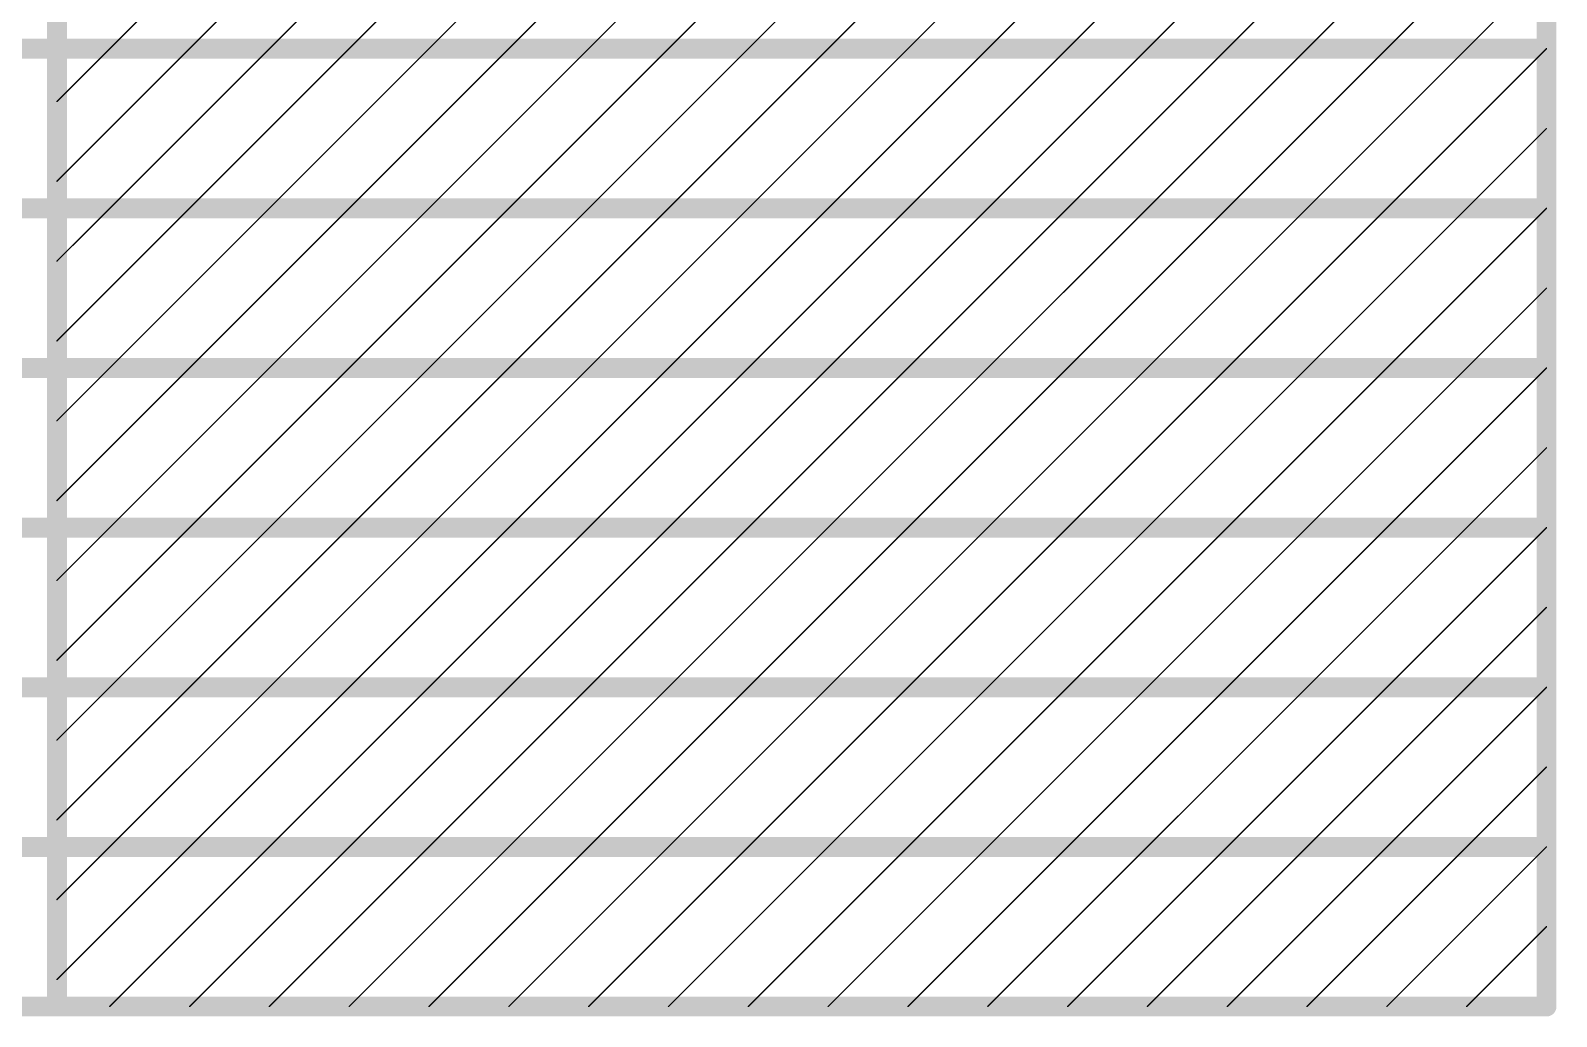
# Model space of a CAD drawing. Header units: inches. Extents: x 24 to 500, y 68 to 269.
# Drawn here: x 471.34 to 500.47, y 218.33 to 237.15 of the extents above; entities that cross this region are included whole.
import ezdxf

# ---------------------------------------------------------------- set-up
doc = ezdxf.new("R2010")
doc.units = ezdxf.units.IN
doc.layers.add('Fabrication', color=76, linetype='Continuous')

msp = doc.modelspace()

# ---------------------------------------------------------------- linework, layer by layer
at = {"layer": 'Fabrication'}
for points in [[(471.842, 218.516, 0.381, 0.381, 0), (471.842, 255.092, 0.381, 0.381, 0)], [(500.282, 218.516, 0.381, 0.381, 0), (500.282, 255.092, 0.381, 0.381, 0)], [(472.85, 236.804, 0.0254, 0.0254, 0), (475.898, 239.852, 0.0254, 0.0254, 0)], [(474.374, 236.804, 0.0254, 0.0254, 0), (477.422, 239.852, 0.0254, 0.0254, 0)], [(475.898, 236.804, 0.0254, 0.0254, 0), (478.946, 239.852, 0.0254, 0.0254, 0)], [(477.422, 236.804, 0.0254, 0.0254, 0), (480.47, 239.852, 0.0254, 0.0254, 0)], [(478.946, 236.804, 0.0254, 0.0254, 0), (481.994, 239.852, 0.0254, 0.0254, 0)], [(480.47, 236.804, 0.0254, 0.0254, 0), (483.518, 239.852, 0.0254, 0.0254, 0)], [(481.994, 236.804, 0.0254, 0.0254, 0), (485.042, 239.852, 0.0254, 0.0254, 0)], [(483.518, 236.804, 0.0254, 0.0254, 0), (486.566, 239.852, 0.0254, 0.0254, 0)], [(485.042, 236.804, 0.0254, 0.0254, 0), (488.09, 239.852, 0.0254, 0.0254, 0)], [(486.566, 236.804, 0.0254, 0.0254, 0), (489.614, 239.852, 0.0254, 0.0254, 0)], [(488.09, 236.804, 0.0254, 0.0254, 0), (491.138, 239.852, 0.0254, 0.0254, 0)], [(489.614, 236.804, 0.0254, 0.0254, 0), (492.662, 239.852, 0.0254, 0.0254, 0)], [(491.138, 236.804, 0.0254, 0.0254, 0), (494.186, 239.852, 0.0254, 0.0254, 0)], [(492.662, 236.804, 0.0254, 0.0254, 0), (495.71, 239.852, 0.0254, 0.0254, 0)], [(494.186, 236.804, 0.0254, 0.0254, 0), (497.234, 239.852, 0.0254, 0.0254, 0)], [(495.71, 236.804, 0.0254, 0.0254, 0), (498.758, 239.852, 0.0254, 0.0254, 0)], [(497.234, 236.804, 0.0254, 0.0254, 0), (500.282, 239.852, 0.0254, 0.0254, 0)], [(498.758, 236.804, 0.0254, 0.0254, 0), (500.282, 238.328, 0.0254, 0.0254, 0)], [(457.368, 236.804, 0.381, 0.381, 0), (471.842, 236.804, 0.381, 0.381, 0)], [(471.842, 236.804, 0.381, 0.381, 0), (500.282, 236.804, 0.381, 0.381, 0)], [(471.842, 234.272, 0.0254, 0.0254, 0), (474.374, 236.804, 0.0254, 0.0254, 0)], [(471.842, 235.796, 0.0254, 0.0254, 0), (472.85, 236.804, 0.0254, 0.0254, 0)], [(472.85, 233.756, 0.0254, 0.0254, 0), (475.898, 236.804, 0.0254, 0.0254, 0)], [(474.374, 233.756, 0.0254, 0.0254, 0), (477.422, 236.804, 0.0254, 0.0254, 0)], [(475.898, 233.756, 0.0254, 0.0254, 0), (478.946, 236.804, 0.0254, 0.0254, 0)], [(477.422, 233.756, 0.0254, 0.0254, 0), (480.47, 236.804, 0.0254, 0.0254, 0)], [(478.946, 233.756, 0.0254, 0.0254, 0), (481.994, 236.804, 0.0254, 0.0254, 0)], [(480.47, 233.756, 0.0254, 0.0254, 0), (483.518, 236.804, 0.0254, 0.0254, 0)], [(481.994, 233.756, 0.0254, 0.0254, 0), (485.042, 236.804, 0.0254, 0.0254, 0)], [(483.518, 233.756, 0.0254, 0.0254, 0), (486.566, 236.804, 0.0254, 0.0254, 0)], [(485.042, 233.756, 0.0254, 0.0254, 0), (488.09, 236.804, 0.0254, 0.0254, 0)], [(486.566, 233.756, 0.0254, 0.0254, 0), (489.614, 236.804, 0.0254, 0.0254, 0)], [(488.09, 233.756, 0.0254, 0.0254, 0), (491.138, 236.804, 0.0254, 0.0254, 0)], [(489.614, 233.756, 0.0254, 0.0254, 0), (492.662, 236.804, 0.0254, 0.0254, 0)], [(491.138, 233.756, 0.0254, 0.0254, 0), (494.186, 236.804, 0.0254, 0.0254, 0)], [(492.662, 233.756, 0.0254, 0.0254, 0), (495.71, 236.804, 0.0254, 0.0254, 0)], [(494.186, 233.756, 0.0254, 0.0254, 0), (497.234, 236.804, 0.0254, 0.0254, 0)], [(495.71, 233.756, 0.0254, 0.0254, 0), (498.758, 236.804, 0.0254, 0.0254, 0)], [(497.234, 233.756, 0.0254, 0.0254, 0), (500.282, 236.804, 0.0254, 0.0254, 0)], [(498.758, 233.756, 0.0254, 0.0254, 0), (500.282, 235.28, 0.0254, 0.0254, 0)], [(457.368, 233.756, 0.381, 0.381, 0), (471.842, 233.756, 0.381, 0.381, 0)], [(471.842, 233.756, 0.381, 0.381, 0), (500.282, 233.756, 0.381, 0.381, 0)], [(471.842, 231.224, 0.0254, 0.0254, 0), (474.374, 233.756, 0.0254, 0.0254, 0)], [(471.842, 232.748, 0.0254, 0.0254, 0), (472.85, 233.756, 0.0254, 0.0254, 0)], [(472.85, 230.708, 0.0254, 0.0254, 0), (475.898, 233.756, 0.0254, 0.0254, 0)], [(474.374, 230.708, 0.0254, 0.0254, 0), (477.422, 233.756, 0.0254, 0.0254, 0)], [(475.898, 230.708, 0.0254, 0.0254, 0), (478.946, 233.756, 0.0254, 0.0254, 0)], [(477.422, 230.708, 0.0254, 0.0254, 0), (480.47, 233.756, 0.0254, 0.0254, 0)], [(478.946, 230.708, 0.0254, 0.0254, 0), (481.994, 233.756, 0.0254, 0.0254, 0)], [(480.47, 230.708, 0.0254, 0.0254, 0), (483.518, 233.756, 0.0254, 0.0254, 0)], [(481.994, 230.708, 0.0254, 0.0254, 0), (485.042, 233.756, 0.0254, 0.0254, 0)], [(483.518, 230.708, 0.0254, 0.0254, 0), (486.566, 233.756, 0.0254, 0.0254, 0)], [(485.042, 230.708, 0.0254, 0.0254, 0), (488.09, 233.756, 0.0254, 0.0254, 0)], [(486.566, 230.708, 0.0254, 0.0254, 0), (489.614, 233.756, 0.0254, 0.0254, 0)], [(488.09, 230.708, 0.0254, 0.0254, 0), (491.138, 233.756, 0.0254, 0.0254, 0)], [(489.614, 230.708, 0.0254, 0.0254, 0), (492.662, 233.756, 0.0254, 0.0254, 0)], [(491.138, 230.708, 0.0254, 0.0254, 0), (494.186, 233.756, 0.0254, 0.0254, 0)], [(492.662, 230.708, 0.0254, 0.0254, 0), (495.71, 233.756, 0.0254, 0.0254, 0)], [(494.186, 230.708, 0.0254, 0.0254, 0), (497.234, 233.756, 0.0254, 0.0254, 0)], [(495.71, 230.708, 0.0254, 0.0254, 0), (498.758, 233.756, 0.0254, 0.0254, 0)], [(497.234, 230.708, 0.0254, 0.0254, 0), (500.282, 233.756, 0.0254, 0.0254, 0)], [(498.758, 230.708, 0.0254, 0.0254, 0), (500.282, 232.232, 0.0254, 0.0254, 0)], [(457.368, 230.708, 0.381, 0.381, 0), (471.842, 230.708, 0.381, 0.381, 0)], [(471.842, 230.708, 0.381, 0.381, 0), (500.282, 230.708, 0.381, 0.381, 0)], [(471.842, 228.176, 0.0254, 0.0254, 0), (474.374, 230.708, 0.0254, 0.0254, 0)], [(471.842, 229.7, 0.0254, 0.0254, 0), (472.85, 230.708, 0.0254, 0.0254, 0)], [(472.85, 227.66, 0.0254, 0.0254, 0), (475.898, 230.708, 0.0254, 0.0254, 0)], [(474.374, 227.66, 0.0254, 0.0254, 0), (477.422, 230.708, 0.0254, 0.0254, 0)], [(475.898, 227.66, 0.0254, 0.0254, 0), (478.946, 230.708, 0.0254, 0.0254, 0)], [(477.422, 227.66, 0.0254, 0.0254, 0), (480.47, 230.708, 0.0254, 0.0254, 0)], [(478.946, 227.66, 0.0254, 0.0254, 0), (481.994, 230.708, 0.0254, 0.0254, 0)], [(480.47, 227.66, 0.0254, 0.0254, 0), (483.518, 230.708, 0.0254, 0.0254, 0)], [(481.994, 227.66, 0.0254, 0.0254, 0), (485.042, 230.708, 0.0254, 0.0254, 0)], [(483.518, 227.66, 0.0254, 0.0254, 0), (486.566, 230.708, 0.0254, 0.0254, 0)], [(485.042, 227.66, 0.0254, 0.0254, 0), (488.09, 230.708, 0.0254, 0.0254, 0)], [(486.566, 227.66, 0.0254, 0.0254, 0), (489.614, 230.708, 0.0254, 0.0254, 0)], [(488.09, 227.66, 0.0254, 0.0254, 0), (491.138, 230.708, 0.0254, 0.0254, 0)], [(489.614, 227.66, 0.0254, 0.0254, 0), (492.662, 230.708, 0.0254, 0.0254, 0)], [(491.138, 227.66, 0.0254, 0.0254, 0), (494.186, 230.708, 0.0254, 0.0254, 0)], [(492.662, 227.66, 0.0254, 0.0254, 0), (495.71, 230.708, 0.0254, 0.0254, 0)], [(494.186, 227.66, 0.0254, 0.0254, 0), (497.234, 230.708, 0.0254, 0.0254, 0)], [(495.71, 227.66, 0.0254, 0.0254, 0), (498.758, 230.708, 0.0254, 0.0254, 0)], [(497.234, 227.66, 0.0254, 0.0254, 0), (500.282, 230.708, 0.0254, 0.0254, 0)], [(498.758, 227.66, 0.0254, 0.0254, 0), (500.282, 229.184, 0.0254, 0.0254, 0)], [(457.368, 227.66, 0.381, 0.381, 0), (471.842, 227.66, 0.381, 0.381, 0)], [(471.842, 227.66, 0.381, 0.381, 0), (500.282, 227.66, 0.381, 0.381, 0)], [(471.842, 225.128, 0.0254, 0.0254, 0), (474.374, 227.66, 0.0254, 0.0254, 0)], [(471.842, 226.652, 0.0254, 0.0254, 0), (472.85, 227.66, 0.0254, 0.0254, 0)], [(472.85, 224.612, 0.0254, 0.0254, 0), (475.898, 227.66, 0.0254, 0.0254, 0)], [(474.374, 224.612, 0.0254, 0.0254, 0), (477.422, 227.66, 0.0254, 0.0254, 0)], [(475.898, 224.612, 0.0254, 0.0254, 0), (478.946, 227.66, 0.0254, 0.0254, 0)], [(477.422, 224.612, 0.0254, 0.0254, 0), (480.47, 227.66, 0.0254, 0.0254, 0)], [(478.946, 224.612, 0.0254, 0.0254, 0), (481.994, 227.66, 0.0254, 0.0254, 0)], [(480.47, 224.612, 0.0254, 0.0254, 0), (483.518, 227.66, 0.0254, 0.0254, 0)], [(481.994, 224.612, 0.0254, 0.0254, 0), (485.042, 227.66, 0.0254, 0.0254, 0)], [(483.518, 224.612, 0.0254, 0.0254, 0), (486.566, 227.66, 0.0254, 0.0254, 0)], [(485.042, 224.612, 0.0254, 0.0254, 0), (488.09, 227.66, 0.0254, 0.0254, 0)], [(486.566, 224.612, 0.0254, 0.0254, 0), (489.614, 227.66, 0.0254, 0.0254, 0)], [(488.09, 224.612, 0.0254, 0.0254, 0), (491.138, 227.66, 0.0254, 0.0254, 0)], [(489.614, 224.612, 0.0254, 0.0254, 0), (492.662, 227.66, 0.0254, 0.0254, 0)], [(491.138, 224.612, 0.0254, 0.0254, 0), (494.186, 227.66, 0.0254, 0.0254, 0)], [(492.662, 224.612, 0.0254, 0.0254, 0), (495.71, 227.66, 0.0254, 0.0254, 0)], [(494.186, 224.612, 0.0254, 0.0254, 0), (497.234, 227.66, 0.0254, 0.0254, 0)], [(495.71, 224.612, 0.0254, 0.0254, 0), (498.758, 227.66, 0.0254, 0.0254, 0)], [(497.234, 224.612, 0.0254, 0.0254, 0), (500.282, 227.66, 0.0254, 0.0254, 0)], [(498.758, 224.612, 0.0254, 0.0254, 0), (500.282, 226.136, 0.0254, 0.0254, 0)], [(457.368, 224.612, 0.381, 0.381, 0), (471.842, 224.612, 0.381, 0.381, 0)], [(471.842, 224.612, 0.381, 0.381, 0), (500.282, 224.612, 0.381, 0.381, 0)], [(471.842, 222.08, 0.0254, 0.0254, 0), (474.374, 224.612, 0.0254, 0.0254, 0)], [(471.842, 223.604, 0.0254, 0.0254, 0), (472.85, 224.612, 0.0254, 0.0254, 0)], [(472.85, 221.564, 0.0254, 0.0254, 0), (475.898, 224.612, 0.0254, 0.0254, 0)], [(474.374, 221.564, 0.0254, 0.0254, 0), (477.422, 224.612, 0.0254, 0.0254, 0)], [(475.898, 221.564, 0.0254, 0.0254, 0), (478.946, 224.612, 0.0254, 0.0254, 0)], [(477.422, 221.564, 0.0254, 0.0254, 0), (480.47, 224.612, 0.0254, 0.0254, 0)], [(478.946, 221.564, 0.0254, 0.0254, 0), (481.994, 224.612, 0.0254, 0.0254, 0)], [(480.47, 221.564, 0.0254, 0.0254, 0), (483.518, 224.612, 0.0254, 0.0254, 0)], [(481.994, 221.564, 0.0254, 0.0254, 0), (485.042, 224.612, 0.0254, 0.0254, 0)], [(483.518, 221.564, 0.0254, 0.0254, 0), (486.566, 224.612, 0.0254, 0.0254, 0)], [(485.042, 221.564, 0.0254, 0.0254, 0), (488.09, 224.612, 0.0254, 0.0254, 0)], [(486.566, 221.564, 0.0254, 0.0254, 0), (489.614, 224.612, 0.0254, 0.0254, 0)], [(488.09, 221.564, 0.0254, 0.0254, 0), (491.138, 224.612, 0.0254, 0.0254, 0)], [(489.614, 221.564, 0.0254, 0.0254, 0), (492.662, 224.612, 0.0254, 0.0254, 0)], [(491.138, 221.564, 0.0254, 0.0254, 0), (494.186, 224.612, 0.0254, 0.0254, 0)], [(492.662, 221.564, 0.0254, 0.0254, 0), (495.71, 224.612, 0.0254, 0.0254, 0)], [(494.186, 221.564, 0.0254, 0.0254, 0), (497.234, 224.612, 0.0254, 0.0254, 0)], [(495.71, 221.564, 0.0254, 0.0254, 0), (498.758, 224.612, 0.0254, 0.0254, 0)], [(497.234, 221.564, 0.0254, 0.0254, 0), (500.282, 224.612, 0.0254, 0.0254, 0)], [(498.758, 221.564, 0.0254, 0.0254, 0), (500.282, 223.088, 0.0254, 0.0254, 0)], [(457.368, 221.564, 0.381, 0.381, 0), (471.842, 221.564, 0.381, 0.381, 0)], [(471.842, 221.564, 0.381, 0.381, 0), (500.282, 221.564, 0.381, 0.381, 0)], [(471.842, 219.032, 0.0254, 0.0254, 0), (474.374, 221.564, 0.0254, 0.0254, 0)], [(471.842, 220.556, 0.0254, 0.0254, 0), (472.85, 221.564, 0.0254, 0.0254, 0)], [(472.85, 218.516, 0.0254, 0.0254, 0), (475.898, 221.564, 0.0254, 0.0254, 0)], [(474.374, 218.516, 0.0254, 0.0254, 0), (477.422, 221.564, 0.0254, 0.0254, 0)], [(475.898, 218.516, 0.0254, 0.0254, 0), (478.946, 221.564, 0.0254, 0.0254, 0)], [(477.422, 218.516, 0.0254, 0.0254, 0), (480.47, 221.564, 0.0254, 0.0254, 0)], [(478.946, 218.516, 0.0254, 0.0254, 0), (481.994, 221.564, 0.0254, 0.0254, 0)], [(480.47, 218.516, 0.0254, 0.0254, 0), (483.518, 221.564, 0.0254, 0.0254, 0)], [(481.994, 218.516, 0.0254, 0.0254, 0), (485.042, 221.564, 0.0254, 0.0254, 0)], [(483.518, 218.516, 0.0254, 0.0254, 0), (486.566, 221.564, 0.0254, 0.0254, 0)], [(485.042, 218.516, 0.0254, 0.0254, 0), (488.09, 221.564, 0.0254, 0.0254, 0)], [(486.566, 218.516, 0.0254, 0.0254, 0), (489.614, 221.564, 0.0254, 0.0254, 0)], [(488.09, 218.516, 0.0254, 0.0254, 0), (491.138, 221.564, 0.0254, 0.0254, 0)], [(489.614, 218.516, 0.0254, 0.0254, 0), (492.662, 221.564, 0.0254, 0.0254, 0)], [(491.138, 218.516, 0.0254, 0.0254, 0), (494.186, 221.564, 0.0254, 0.0254, 0)], [(492.662, 218.516, 0.0254, 0.0254, 0), (495.71, 221.564, 0.0254, 0.0254, 0)], [(494.186, 218.516, 0.0254, 0.0254, 0), (497.234, 221.564, 0.0254, 0.0254, 0)], [(495.71, 218.516, 0.0254, 0.0254, 0), (498.758, 221.564, 0.0254, 0.0254, 0)], [(497.234, 218.516, 0.0254, 0.0254, 0), (500.282, 221.564, 0.0254, 0.0254, 0)], [(498.758, 218.516, 0.0254, 0.0254, 0), (500.282, 220.04, 0.0254, 0.0254, 0)], [(457.368, 218.516, 0.381, 0.381, 0), (471.842, 218.516, 0.381, 0.381, 0)], [(471.842, 218.516, 0.381, 0.381, 0), (500.282, 218.516, 0.381, 0.381, 0)]]:
    msp.add_lwpolyline(points, format="xyseb", dxfattribs=at)
for points in [[(471.747, 236.804, 0.191, 0.191, 1), (471.937, 236.804, 0.191, 0.191, 1)], [(471.747, 236.804, 0.191, 0.191, 1), (471.937, 236.804, 0.191, 0.191, 1)], [(500.187, 236.804, 0.191, 0.191, 1), (500.377, 236.804, 0.191, 0.191, 1)], [(472.844, 236.804, 0.0127, 0.0127, 1), (472.856, 236.804, 0.0127, 0.0127, 1)], [(472.844, 236.804, 0.0127, 0.0127, 1), (472.856, 236.804, 0.0127, 0.0127, 1)], [(474.368, 236.804, 0.0127, 0.0127, 1), (474.38, 236.804, 0.0127, 0.0127, 1)], [(474.368, 236.804, 0.0127, 0.0127, 1), (474.38, 236.804, 0.0127, 0.0127, 1)], [(475.892, 236.804, 0.0127, 0.0127, 1), (475.904, 236.804, 0.0127, 0.0127, 1)], [(475.892, 236.804, 0.0127, 0.0127, 1), (475.904, 236.804, 0.0127, 0.0127, 1)], [(477.416, 236.804, 0.0127, 0.0127, 1), (477.428, 236.804, 0.0127, 0.0127, 1)], [(477.416, 236.804, 0.0127, 0.0127, 1), (477.428, 236.804, 0.0127, 0.0127, 1)], [(478.94, 236.804, 0.0127, 0.0127, 1), (478.952, 236.804, 0.0127, 0.0127, 1)], [(478.94, 236.804, 0.0127, 0.0127, 1), (478.952, 236.804, 0.0127, 0.0127, 1)], [(480.464, 236.804, 0.0127, 0.0127, 1), (480.476, 236.804, 0.0127, 0.0127, 1)], [(480.464, 236.804, 0.0127, 0.0127, 1), (480.476, 236.804, 0.0127, 0.0127, 1)], [(481.988, 236.804, 0.0127, 0.0127, 1), (482, 236.804, 0.0127, 0.0127, 1)], [(481.988, 236.804, 0.0127, 0.0127, 1), (482, 236.804, 0.0127, 0.0127, 1)], [(483.512, 236.804, 0.0127, 0.0127, 1), (483.524, 236.804, 0.0127, 0.0127, 1)], [(483.512, 236.804, 0.0127, 0.0127, 1), (483.524, 236.804, 0.0127, 0.0127, 1)], [(485.036, 236.804, 0.0127, 0.0127, 1), (485.048, 236.804, 0.0127, 0.0127, 1)], [(485.036, 236.804, 0.0127, 0.0127, 1), (485.048, 236.804, 0.0127, 0.0127, 1)], [(486.56, 236.804, 0.0127, 0.0127, 1), (486.572, 236.804, 0.0127, 0.0127, 1)], [(486.56, 236.804, 0.0127, 0.0127, 1), (486.572, 236.804, 0.0127, 0.0127, 1)], [(488.084, 236.804, 0.0127, 0.0127, 1), (488.096, 236.804, 0.0127, 0.0127, 1)], [(488.084, 236.804, 0.0127, 0.0127, 1), (488.096, 236.804, 0.0127, 0.0127, 1)], [(489.608, 236.804, 0.0127, 0.0127, 1), (489.62, 236.804, 0.0127, 0.0127, 1)], [(489.608, 236.804, 0.0127, 0.0127, 1), (489.62, 236.804, 0.0127, 0.0127, 1)], [(491.132, 236.804, 0.0127, 0.0127, 1), (491.144, 236.804, 0.0127, 0.0127, 1)], [(491.132, 236.804, 0.0127, 0.0127, 1), (491.144, 236.804, 0.0127, 0.0127, 1)], [(492.656, 236.804, 0.0127, 0.0127, 1), (492.668, 236.804, 0.0127, 0.0127, 1)], [(492.656, 236.804, 0.0127, 0.0127, 1), (492.668, 236.804, 0.0127, 0.0127, 1)], [(494.18, 236.804, 0.0127, 0.0127, 1), (494.192, 236.804, 0.0127, 0.0127, 1)], [(494.18, 236.804, 0.0127, 0.0127, 1), (494.192, 236.804, 0.0127, 0.0127, 1)], [(495.704, 236.804, 0.0127, 0.0127, 1), (495.716, 236.804, 0.0127, 0.0127, 1)], [(495.704, 236.804, 0.0127, 0.0127, 1), (495.716, 236.804, 0.0127, 0.0127, 1)], [(497.228, 236.804, 0.0127, 0.0127, 1), (497.24, 236.804, 0.0127, 0.0127, 1)], [(497.228, 236.804, 0.0127, 0.0127, 1), (497.24, 236.804, 0.0127, 0.0127, 1)], [(498.752, 236.804, 0.0127, 0.0127, 1), (498.764, 236.804, 0.0127, 0.0127, 1)], [(498.752, 236.804, 0.0127, 0.0127, 1), (498.764, 236.804, 0.0127, 0.0127, 1)], [(500.276, 236.804, 0.0127, 0.0127, 1), (500.288, 236.804, 0.0127, 0.0127, 1)], [(471.836, 235.796, 0.0127, 0.0127, 1), (471.849, 235.796, 0.0127, 0.0127, 1)], [(500.276, 235.28, 0.0127, 0.0127, 1), (500.288, 235.28, 0.0127, 0.0127, 1)], [(471.836, 234.272, 0.0127, 0.0127, 1), (471.849, 234.272, 0.0127, 0.0127, 1)], [(471.747, 233.756, 0.191, 0.191, 1), (471.937, 233.756, 0.191, 0.191, 1)], [(471.747, 233.756, 0.191, 0.191, 1), (471.937, 233.756, 0.191, 0.191, 1)], [(472.844, 233.756, 0.0127, 0.0127, 1), (472.856, 233.756, 0.0127, 0.0127, 1)], [(472.844, 233.756, 0.0127, 0.0127, 1), (472.856, 233.756, 0.0127, 0.0127, 1)], [(474.368, 233.756, 0.0127, 0.0127, 1), (474.38, 233.756, 0.0127, 0.0127, 1)], [(474.368, 233.756, 0.0127, 0.0127, 1), (474.38, 233.756, 0.0127, 0.0127, 1)], [(475.892, 233.756, 0.0127, 0.0127, 1), (475.904, 233.756, 0.0127, 0.0127, 1)], [(475.892, 233.756, 0.0127, 0.0127, 1), (475.904, 233.756, 0.0127, 0.0127, 1)], [(477.416, 233.756, 0.0127, 0.0127, 1), (477.428, 233.756, 0.0127, 0.0127, 1)], [(477.416, 233.756, 0.0127, 0.0127, 1), (477.428, 233.756, 0.0127, 0.0127, 1)], [(478.94, 233.756, 0.0127, 0.0127, 1), (478.952, 233.756, 0.0127, 0.0127, 1)], [(478.94, 233.756, 0.0127, 0.0127, 1), (478.952, 233.756, 0.0127, 0.0127, 1)], [(480.464, 233.756, 0.0127, 0.0127, 1), (480.476, 233.756, 0.0127, 0.0127, 1)], [(480.464, 233.756, 0.0127, 0.0127, 1), (480.476, 233.756, 0.0127, 0.0127, 1)], [(481.988, 233.756, 0.0127, 0.0127, 1), (482, 233.756, 0.0127, 0.0127, 1)], [(481.988, 233.756, 0.0127, 0.0127, 1), (482, 233.756, 0.0127, 0.0127, 1)], [(483.512, 233.756, 0.0127, 0.0127, 1), (483.524, 233.756, 0.0127, 0.0127, 1)], [(483.512, 233.756, 0.0127, 0.0127, 1), (483.524, 233.756, 0.0127, 0.0127, 1)], [(485.036, 233.756, 0.0127, 0.0127, 1), (485.048, 233.756, 0.0127, 0.0127, 1)], [(485.036, 233.756, 0.0127, 0.0127, 1), (485.048, 233.756, 0.0127, 0.0127, 1)], [(486.56, 233.756, 0.0127, 0.0127, 1), (486.572, 233.756, 0.0127, 0.0127, 1)], [(486.56, 233.756, 0.0127, 0.0127, 1), (486.572, 233.756, 0.0127, 0.0127, 1)], [(488.084, 233.756, 0.0127, 0.0127, 1), (488.096, 233.756, 0.0127, 0.0127, 1)], [(488.084, 233.756, 0.0127, 0.0127, 1), (488.096, 233.756, 0.0127, 0.0127, 1)], [(489.608, 233.756, 0.0127, 0.0127, 1), (489.62, 233.756, 0.0127, 0.0127, 1)], [(489.608, 233.756, 0.0127, 0.0127, 1), (489.62, 233.756, 0.0127, 0.0127, 1)], [(491.132, 233.756, 0.0127, 0.0127, 1), (491.144, 233.756, 0.0127, 0.0127, 1)], [(491.132, 233.756, 0.0127, 0.0127, 1), (491.144, 233.756, 0.0127, 0.0127, 1)], [(492.656, 233.756, 0.0127, 0.0127, 1), (492.668, 233.756, 0.0127, 0.0127, 1)], [(492.656, 233.756, 0.0127, 0.0127, 1), (492.668, 233.756, 0.0127, 0.0127, 1)], [(494.18, 233.756, 0.0127, 0.0127, 1), (494.192, 233.756, 0.0127, 0.0127, 1)], [(494.18, 233.756, 0.0127, 0.0127, 1), (494.192, 233.756, 0.0127, 0.0127, 1)], [(495.704, 233.756, 0.0127, 0.0127, 1), (495.716, 233.756, 0.0127, 0.0127, 1)], [(495.704, 233.756, 0.0127, 0.0127, 1), (495.716, 233.756, 0.0127, 0.0127, 1)], [(497.228, 233.756, 0.0127, 0.0127, 1), (497.24, 233.756, 0.0127, 0.0127, 1)], [(497.228, 233.756, 0.0127, 0.0127, 1), (497.24, 233.756, 0.0127, 0.0127, 1)], [(498.752, 233.756, 0.0127, 0.0127, 1), (498.764, 233.756, 0.0127, 0.0127, 1)], [(498.752, 233.756, 0.0127, 0.0127, 1), (498.764, 233.756, 0.0127, 0.0127, 1)], [(500.187, 233.756, 0.191, 0.191, 1), (500.377, 233.756, 0.191, 0.191, 1)], [(500.276, 233.756, 0.0127, 0.0127, 1), (500.288, 233.756, 0.0127, 0.0127, 1)], [(471.836, 232.748, 0.0127, 0.0127, 1), (471.849, 232.748, 0.0127, 0.0127, 1)], [(500.276, 232.232, 0.0127, 0.0127, 1), (500.288, 232.232, 0.0127, 0.0127, 1)], [(471.836, 231.224, 0.0127, 0.0127, 1), (471.849, 231.224, 0.0127, 0.0127, 1)], [(471.747, 230.708, 0.191, 0.191, 1), (471.937, 230.708, 0.191, 0.191, 1)], [(471.747, 230.708, 0.191, 0.191, 1), (471.937, 230.708, 0.191, 0.191, 1)], [(500.187, 230.708, 0.191, 0.191, 1), (500.377, 230.708, 0.191, 0.191, 1)], [(472.844, 230.708, 0.0127, 0.0127, 1), (472.856, 230.708, 0.0127, 0.0127, 1)], [(472.844, 230.708, 0.0127, 0.0127, 1), (472.856, 230.708, 0.0127, 0.0127, 1)], [(474.368, 230.708, 0.0127, 0.0127, 1), (474.38, 230.708, 0.0127, 0.0127, 1)], [(474.368, 230.708, 0.0127, 0.0127, 1), (474.38, 230.708, 0.0127, 0.0127, 1)], [(475.892, 230.708, 0.0127, 0.0127, 1), (475.904, 230.708, 0.0127, 0.0127, 1)], [(475.892, 230.708, 0.0127, 0.0127, 1), (475.904, 230.708, 0.0127, 0.0127, 1)], [(477.416, 230.708, 0.0127, 0.0127, 1), (477.428, 230.708, 0.0127, 0.0127, 1)], [(477.416, 230.708, 0.0127, 0.0127, 1), (477.428, 230.708, 0.0127, 0.0127, 1)], [(478.94, 230.708, 0.0127, 0.0127, 1), (478.952, 230.708, 0.0127, 0.0127, 1)], [(478.94, 230.708, 0.0127, 0.0127, 1), (478.952, 230.708, 0.0127, 0.0127, 1)], [(480.464, 230.708, 0.0127, 0.0127, 1), (480.476, 230.708, 0.0127, 0.0127, 1)], [(480.464, 230.708, 0.0127, 0.0127, 1), (480.476, 230.708, 0.0127, 0.0127, 1)], [(481.988, 230.708, 0.0127, 0.0127, 1), (482, 230.708, 0.0127, 0.0127, 1)], [(481.988, 230.708, 0.0127, 0.0127, 1), (482, 230.708, 0.0127, 0.0127, 1)], [(483.512, 230.708, 0.0127, 0.0127, 1), (483.524, 230.708, 0.0127, 0.0127, 1)], [(483.512, 230.708, 0.0127, 0.0127, 1), (483.524, 230.708, 0.0127, 0.0127, 1)], [(485.036, 230.708, 0.0127, 0.0127, 1), (485.048, 230.708, 0.0127, 0.0127, 1)], [(485.036, 230.708, 0.0127, 0.0127, 1), (485.048, 230.708, 0.0127, 0.0127, 1)], [(486.56, 230.708, 0.0127, 0.0127, 1), (486.572, 230.708, 0.0127, 0.0127, 1)], [(486.56, 230.708, 0.0127, 0.0127, 1), (486.572, 230.708, 0.0127, 0.0127, 1)], [(488.084, 230.708, 0.0127, 0.0127, 1), (488.096, 230.708, 0.0127, 0.0127, 1)], [(488.084, 230.708, 0.0127, 0.0127, 1), (488.096, 230.708, 0.0127, 0.0127, 1)], [(489.608, 230.708, 0.0127, 0.0127, 1), (489.62, 230.708, 0.0127, 0.0127, 1)], [(489.608, 230.708, 0.0127, 0.0127, 1), (489.62, 230.708, 0.0127, 0.0127, 1)], [(491.132, 230.708, 0.0127, 0.0127, 1), (491.144, 230.708, 0.0127, 0.0127, 1)], [(491.132, 230.708, 0.0127, 0.0127, 1), (491.144, 230.708, 0.0127, 0.0127, 1)], [(492.656, 230.708, 0.0127, 0.0127, 1), (492.668, 230.708, 0.0127, 0.0127, 1)], [(492.656, 230.708, 0.0127, 0.0127, 1), (492.668, 230.708, 0.0127, 0.0127, 1)], [(494.18, 230.708, 0.0127, 0.0127, 1), (494.192, 230.708, 0.0127, 0.0127, 1)], [(494.18, 230.708, 0.0127, 0.0127, 1), (494.192, 230.708, 0.0127, 0.0127, 1)], [(495.704, 230.708, 0.0127, 0.0127, 1), (495.716, 230.708, 0.0127, 0.0127, 1)], [(495.704, 230.708, 0.0127, 0.0127, 1), (495.716, 230.708, 0.0127, 0.0127, 1)], [(497.228, 230.708, 0.0127, 0.0127, 1), (497.24, 230.708, 0.0127, 0.0127, 1)], [(497.228, 230.708, 0.0127, 0.0127, 1), (497.24, 230.708, 0.0127, 0.0127, 1)], [(498.752, 230.708, 0.0127, 0.0127, 1), (498.764, 230.708, 0.0127, 0.0127, 1)], [(498.752, 230.708, 0.0127, 0.0127, 1), (498.764, 230.708, 0.0127, 0.0127, 1)], [(500.276, 230.708, 0.0127, 0.0127, 1), (500.288, 230.708, 0.0127, 0.0127, 1)], [(471.836, 229.7, 0.0127, 0.0127, 1), (471.849, 229.7, 0.0127, 0.0127, 1)], [(500.276, 229.184, 0.0127, 0.0127, 1), (500.288, 229.184, 0.0127, 0.0127, 1)], [(471.836, 228.176, 0.0127, 0.0127, 1), (471.849, 228.176, 0.0127, 0.0127, 1)], [(471.747, 227.66, 0.191, 0.191, 1), (471.937, 227.66, 0.191, 0.191, 1)], [(471.747, 227.66, 0.191, 0.191, 1), (471.937, 227.66, 0.191, 0.191, 1)], [(500.187, 227.66, 0.191, 0.191, 1), (500.377, 227.66, 0.191, 0.191, 1)], [(472.844, 227.66, 0.0127, 0.0127, 1), (472.856, 227.66, 0.0127, 0.0127, 1)], [(472.844, 227.66, 0.0127, 0.0127, 1), (472.856, 227.66, 0.0127, 0.0127, 1)], [(474.368, 227.66, 0.0127, 0.0127, 1), (474.38, 227.66, 0.0127, 0.0127, 1)], [(474.368, 227.66, 0.0127, 0.0127, 1), (474.38, 227.66, 0.0127, 0.0127, 1)], [(475.892, 227.66, 0.0127, 0.0127, 1), (475.904, 227.66, 0.0127, 0.0127, 1)], [(475.892, 227.66, 0.0127, 0.0127, 1), (475.904, 227.66, 0.0127, 0.0127, 1)], [(477.416, 227.66, 0.0127, 0.0127, 1), (477.428, 227.66, 0.0127, 0.0127, 1)], [(477.416, 227.66, 0.0127, 0.0127, 1), (477.428, 227.66, 0.0127, 0.0127, 1)], [(478.94, 227.66, 0.0127, 0.0127, 1), (478.952, 227.66, 0.0127, 0.0127, 1)], [(478.94, 227.66, 0.0127, 0.0127, 1), (478.952, 227.66, 0.0127, 0.0127, 1)], [(480.464, 227.66, 0.0127, 0.0127, 1), (480.476, 227.66, 0.0127, 0.0127, 1)], [(480.464, 227.66, 0.0127, 0.0127, 1), (480.476, 227.66, 0.0127, 0.0127, 1)], [(481.988, 227.66, 0.0127, 0.0127, 1), (482, 227.66, 0.0127, 0.0127, 1)], [(481.988, 227.66, 0.0127, 0.0127, 1), (482, 227.66, 0.0127, 0.0127, 1)], [(483.512, 227.66, 0.0127, 0.0127, 1), (483.524, 227.66, 0.0127, 0.0127, 1)], [(483.512, 227.66, 0.0127, 0.0127, 1), (483.524, 227.66, 0.0127, 0.0127, 1)], [(485.036, 227.66, 0.0127, 0.0127, 1), (485.048, 227.66, 0.0127, 0.0127, 1)], [(485.036, 227.66, 0.0127, 0.0127, 1), (485.048, 227.66, 0.0127, 0.0127, 1)], [(486.56, 227.66, 0.0127, 0.0127, 1), (486.572, 227.66, 0.0127, 0.0127, 1)], [(486.56, 227.66, 0.0127, 0.0127, 1), (486.572, 227.66, 0.0127, 0.0127, 1)], [(488.084, 227.66, 0.0127, 0.0127, 1), (488.096, 227.66, 0.0127, 0.0127, 1)], [(488.084, 227.66, 0.0127, 0.0127, 1), (488.096, 227.66, 0.0127, 0.0127, 1)], [(489.608, 227.66, 0.0127, 0.0127, 1), (489.62, 227.66, 0.0127, 0.0127, 1)], [(489.608, 227.66, 0.0127, 0.0127, 1), (489.62, 227.66, 0.0127, 0.0127, 1)], [(491.132, 227.66, 0.0127, 0.0127, 1), (491.144, 227.66, 0.0127, 0.0127, 1)], [(491.132, 227.66, 0.0127, 0.0127, 1), (491.144, 227.66, 0.0127, 0.0127, 1)], [(492.656, 227.66, 0.0127, 0.0127, 1), (492.668, 227.66, 0.0127, 0.0127, 1)], [(492.656, 227.66, 0.0127, 0.0127, 1), (492.668, 227.66, 0.0127, 0.0127, 1)], [(494.18, 227.66, 0.0127, 0.0127, 1), (494.192, 227.66, 0.0127, 0.0127, 1)], [(494.18, 227.66, 0.0127, 0.0127, 1), (494.192, 227.66, 0.0127, 0.0127, 1)], [(495.704, 227.66, 0.0127, 0.0127, 1), (495.716, 227.66, 0.0127, 0.0127, 1)], [(495.704, 227.66, 0.0127, 0.0127, 1), (495.716, 227.66, 0.0127, 0.0127, 1)], [(497.228, 227.66, 0.0127, 0.0127, 1), (497.24, 227.66, 0.0127, 0.0127, 1)], [(497.228, 227.66, 0.0127, 0.0127, 1), (497.24, 227.66, 0.0127, 0.0127, 1)], [(498.752, 227.66, 0.0127, 0.0127, 1), (498.764, 227.66, 0.0127, 0.0127, 1)], [(498.752, 227.66, 0.0127, 0.0127, 1), (498.764, 227.66, 0.0127, 0.0127, 1)], [(500.276, 227.66, 0.0127, 0.0127, 1), (500.288, 227.66, 0.0127, 0.0127, 1)], [(471.836, 226.652, 0.0127, 0.0127, 1), (471.849, 226.652, 0.0127, 0.0127, 1)], [(500.276, 226.136, 0.0127, 0.0127, 1), (500.288, 226.136, 0.0127, 0.0127, 1)], [(471.836, 225.128, 0.0127, 0.0127, 1), (471.849, 225.128, 0.0127, 0.0127, 1)], [(471.747, 224.612, 0.191, 0.191, 1), (471.937, 224.612, 0.191, 0.191, 1)], [(471.747, 224.612, 0.191, 0.191, 1), (471.937, 224.612, 0.191, 0.191, 1)], [(500.187, 224.612, 0.191, 0.191, 1), (500.377, 224.612, 0.191, 0.191, 1)], [(472.844, 224.612, 0.0127, 0.0127, 1), (472.856, 224.612, 0.0127, 0.0127, 1)], [(472.844, 224.612, 0.0127, 0.0127, 1), (472.856, 224.612, 0.0127, 0.0127, 1)], [(474.368, 224.612, 0.0127, 0.0127, 1), (474.38, 224.612, 0.0127, 0.0127, 1)], [(474.368, 224.612, 0.0127, 0.0127, 1), (474.38, 224.612, 0.0127, 0.0127, 1)], [(475.892, 224.612, 0.0127, 0.0127, 1), (475.904, 224.612, 0.0127, 0.0127, 1)], [(475.892, 224.612, 0.0127, 0.0127, 1), (475.904, 224.612, 0.0127, 0.0127, 1)], [(477.416, 224.612, 0.0127, 0.0127, 1), (477.428, 224.612, 0.0127, 0.0127, 1)], [(477.416, 224.612, 0.0127, 0.0127, 1), (477.428, 224.612, 0.0127, 0.0127, 1)], [(478.94, 224.612, 0.0127, 0.0127, 1), (478.952, 224.612, 0.0127, 0.0127, 1)], [(478.94, 224.612, 0.0127, 0.0127, 1), (478.952, 224.612, 0.0127, 0.0127, 1)], [(480.464, 224.612, 0.0127, 0.0127, 1), (480.476, 224.612, 0.0127, 0.0127, 1)], [(480.464, 224.612, 0.0127, 0.0127, 1), (480.476, 224.612, 0.0127, 0.0127, 1)], [(481.988, 224.612, 0.0127, 0.0127, 1), (482, 224.612, 0.0127, 0.0127, 1)], [(481.988, 224.612, 0.0127, 0.0127, 1), (482, 224.612, 0.0127, 0.0127, 1)], [(483.512, 224.612, 0.0127, 0.0127, 1), (483.524, 224.612, 0.0127, 0.0127, 1)], [(483.512, 224.612, 0.0127, 0.0127, 1), (483.524, 224.612, 0.0127, 0.0127, 1)], [(485.036, 224.612, 0.0127, 0.0127, 1), (485.048, 224.612, 0.0127, 0.0127, 1)], [(485.036, 224.612, 0.0127, 0.0127, 1), (485.048, 224.612, 0.0127, 0.0127, 1)], [(486.56, 224.612, 0.0127, 0.0127, 1), (486.572, 224.612, 0.0127, 0.0127, 1)], [(486.56, 224.612, 0.0127, 0.0127, 1), (486.572, 224.612, 0.0127, 0.0127, 1)], [(488.084, 224.612, 0.0127, 0.0127, 1), (488.096, 224.612, 0.0127, 0.0127, 1)], [(488.084, 224.612, 0.0127, 0.0127, 1), (488.096, 224.612, 0.0127, 0.0127, 1)], [(489.608, 224.612, 0.0127, 0.0127, 1), (489.62, 224.612, 0.0127, 0.0127, 1)], [(489.608, 224.612, 0.0127, 0.0127, 1), (489.62, 224.612, 0.0127, 0.0127, 1)], [(491.132, 224.612, 0.0127, 0.0127, 1), (491.144, 224.612, 0.0127, 0.0127, 1)], [(491.132, 224.612, 0.0127, 0.0127, 1), (491.144, 224.612, 0.0127, 0.0127, 1)], [(492.656, 224.612, 0.0127, 0.0127, 1), (492.668, 224.612, 0.0127, 0.0127, 1)], [(492.656, 224.612, 0.0127, 0.0127, 1), (492.668, 224.612, 0.0127, 0.0127, 1)], [(494.18, 224.612, 0.0127, 0.0127, 1), (494.192, 224.612, 0.0127, 0.0127, 1)], [(494.18, 224.612, 0.0127, 0.0127, 1), (494.192, 224.612, 0.0127, 0.0127, 1)], [(495.704, 224.612, 0.0127, 0.0127, 1), (495.716, 224.612, 0.0127, 0.0127, 1)], [(495.704, 224.612, 0.0127, 0.0127, 1), (495.716, 224.612, 0.0127, 0.0127, 1)], [(497.228, 224.612, 0.0127, 0.0127, 1), (497.24, 224.612, 0.0127, 0.0127, 1)], [(497.228, 224.612, 0.0127, 0.0127, 1), (497.24, 224.612, 0.0127, 0.0127, 1)], [(498.752, 224.612, 0.0127, 0.0127, 1), (498.764, 224.612, 0.0127, 0.0127, 1)], [(498.752, 224.612, 0.0127, 0.0127, 1), (498.764, 224.612, 0.0127, 0.0127, 1)], [(500.276, 224.612, 0.0127, 0.0127, 1), (500.288, 224.612, 0.0127, 0.0127, 1)], [(471.836, 223.604, 0.0127, 0.0127, 1), (471.849, 223.604, 0.0127, 0.0127, 1)], [(500.276, 223.088, 0.0127, 0.0127, 1), (500.288, 223.088, 0.0127, 0.0127, 1)], [(471.836, 222.08, 0.0127, 0.0127, 1), (471.849, 222.08, 0.0127, 0.0127, 1)], [(471.747, 221.564, 0.191, 0.191, 1), (471.937, 221.564, 0.191, 0.191, 1)], [(471.747, 221.564, 0.191, 0.191, 1), (471.937, 221.564, 0.191, 0.191, 1)], [(500.187, 221.564, 0.191, 0.191, 1), (500.377, 221.564, 0.191, 0.191, 1)], [(472.844, 221.564, 0.0127, 0.0127, 1), (472.856, 221.564, 0.0127, 0.0127, 1)], [(472.844, 221.564, 0.0127, 0.0127, 1), (472.856, 221.564, 0.0127, 0.0127, 1)], [(474.368, 221.564, 0.0127, 0.0127, 1), (474.38, 221.564, 0.0127, 0.0127, 1)], [(474.368, 221.564, 0.0127, 0.0127, 1), (474.38, 221.564, 0.0127, 0.0127, 1)], [(475.892, 221.564, 0.0127, 0.0127, 1), (475.904, 221.564, 0.0127, 0.0127, 1)], [(475.892, 221.564, 0.0127, 0.0127, 1), (475.904, 221.564, 0.0127, 0.0127, 1)], [(477.416, 221.564, 0.0127, 0.0127, 1), (477.428, 221.564, 0.0127, 0.0127, 1)], [(477.416, 221.564, 0.0127, 0.0127, 1), (477.428, 221.564, 0.0127, 0.0127, 1)], [(478.94, 221.564, 0.0127, 0.0127, 1), (478.952, 221.564, 0.0127, 0.0127, 1)], [(478.94, 221.564, 0.0127, 0.0127, 1), (478.952, 221.564, 0.0127, 0.0127, 1)], [(480.464, 221.564, 0.0127, 0.0127, 1), (480.476, 221.564, 0.0127, 0.0127, 1)], [(480.464, 221.564, 0.0127, 0.0127, 1), (480.476, 221.564, 0.0127, 0.0127, 1)], [(481.988, 221.564, 0.0127, 0.0127, 1), (482, 221.564, 0.0127, 0.0127, 1)], [(481.988, 221.564, 0.0127, 0.0127, 1), (482, 221.564, 0.0127, 0.0127, 1)], [(483.512, 221.564, 0.0127, 0.0127, 1), (483.524, 221.564, 0.0127, 0.0127, 1)], [(483.512, 221.564, 0.0127, 0.0127, 1), (483.524, 221.564, 0.0127, 0.0127, 1)], [(485.036, 221.564, 0.0127, 0.0127, 1), (485.048, 221.564, 0.0127, 0.0127, 1)], [(485.036, 221.564, 0.0127, 0.0127, 1), (485.048, 221.564, 0.0127, 0.0127, 1)], [(486.56, 221.564, 0.0127, 0.0127, 1), (486.572, 221.564, 0.0127, 0.0127, 1)], [(486.56, 221.564, 0.0127, 0.0127, 1), (486.572, 221.564, 0.0127, 0.0127, 1)], [(488.084, 221.564, 0.0127, 0.0127, 1), (488.096, 221.564, 0.0127, 0.0127, 1)], [(488.084, 221.564, 0.0127, 0.0127, 1), (488.096, 221.564, 0.0127, 0.0127, 1)], [(489.608, 221.564, 0.0127, 0.0127, 1), (489.62, 221.564, 0.0127, 0.0127, 1)], [(489.608, 221.564, 0.0127, 0.0127, 1), (489.62, 221.564, 0.0127, 0.0127, 1)], [(491.132, 221.564, 0.0127, 0.0127, 1), (491.144, 221.564, 0.0127, 0.0127, 1)], [(491.132, 221.564, 0.0127, 0.0127, 1), (491.144, 221.564, 0.0127, 0.0127, 1)], [(492.656, 221.564, 0.0127, 0.0127, 1), (492.668, 221.564, 0.0127, 0.0127, 1)], [(492.656, 221.564, 0.0127, 0.0127, 1), (492.668, 221.564, 0.0127, 0.0127, 1)], [(494.18, 221.564, 0.0127, 0.0127, 1), (494.192, 221.564, 0.0127, 0.0127, 1)], [(494.18, 221.564, 0.0127, 0.0127, 1), (494.192, 221.564, 0.0127, 0.0127, 1)], [(495.704, 221.564, 0.0127, 0.0127, 1), (495.716, 221.564, 0.0127, 0.0127, 1)], [(495.704, 221.564, 0.0127, 0.0127, 1), (495.716, 221.564, 0.0127, 0.0127, 1)], [(497.228, 221.564, 0.0127, 0.0127, 1), (497.24, 221.564, 0.0127, 0.0127, 1)], [(497.228, 221.564, 0.0127, 0.0127, 1), (497.24, 221.564, 0.0127, 0.0127, 1)], [(498.752, 221.564, 0.0127, 0.0127, 1), (498.764, 221.564, 0.0127, 0.0127, 1)], [(498.752, 221.564, 0.0127, 0.0127, 1), (498.764, 221.564, 0.0127, 0.0127, 1)], [(500.276, 221.564, 0.0127, 0.0127, 1), (500.288, 221.564, 0.0127, 0.0127, 1)], [(471.836, 220.556, 0.0127, 0.0127, 1), (471.849, 220.556, 0.0127, 0.0127, 1)], [(500.276, 220.04, 0.0127, 0.0127, 1), (500.288, 220.04, 0.0127, 0.0127, 1)], [(471.836, 219.032, 0.0127, 0.0127, 1), (471.849, 219.032, 0.0127, 0.0127, 1)], [(471.747, 218.516, 0.191, 0.191, 1), (471.937, 218.516, 0.191, 0.191, 1)], [(471.747, 218.516, 0.191, 0.191, 1), (471.937, 218.516, 0.191, 0.191, 1)], [(471.747, 218.516, 0.191, 0.191, 1), (471.937, 218.516, 0.191, 0.191, 1)], [(472.844, 218.516, 0.0127, 0.0127, 1), (472.856, 218.516, 0.0127, 0.0127, 1)], [(474.368, 218.516, 0.0127, 0.0127, 1), (474.38, 218.516, 0.0127, 0.0127, 1)], [(475.892, 218.516, 0.0127, 0.0127, 1), (475.904, 218.516, 0.0127, 0.0127, 1)], [(477.416, 218.516, 0.0127, 0.0127, 1), (477.428, 218.516, 0.0127, 0.0127, 1)], [(478.94, 218.516, 0.0127, 0.0127, 1), (478.952, 218.516, 0.0127, 0.0127, 1)], [(480.464, 218.516, 0.0127, 0.0127, 1), (480.476, 218.516, 0.0127, 0.0127, 1)], [(481.988, 218.516, 0.0127, 0.0127, 1), (482, 218.516, 0.0127, 0.0127, 1)], [(483.512, 218.516, 0.0127, 0.0127, 1), (483.524, 218.516, 0.0127, 0.0127, 1)], [(485.036, 218.516, 0.0127, 0.0127, 1), (485.048, 218.516, 0.0127, 0.0127, 1)], [(486.56, 218.516, 0.0127, 0.0127, 1), (486.572, 218.516, 0.0127, 0.0127, 1)], [(488.084, 218.516, 0.0127, 0.0127, 1), (488.096, 218.516, 0.0127, 0.0127, 1)], [(489.608, 218.516, 0.0127, 0.0127, 1), (489.62, 218.516, 0.0127, 0.0127, 1)], [(491.132, 218.516, 0.0127, 0.0127, 1), (491.144, 218.516, 0.0127, 0.0127, 1)], [(492.656, 218.516, 0.0127, 0.0127, 1), (492.668, 218.516, 0.0127, 0.0127, 1)], [(494.18, 218.516, 0.0127, 0.0127, 1), (494.192, 218.516, 0.0127, 0.0127, 1)], [(495.704, 218.516, 0.0127, 0.0127, 1), (495.716, 218.516, 0.0127, 0.0127, 1)], [(497.228, 218.516, 0.0127, 0.0127, 1), (497.24, 218.516, 0.0127, 0.0127, 1)], [(498.752, 218.516, 0.0127, 0.0127, 1), (498.764, 218.516, 0.0127, 0.0127, 1)], [(500.187, 218.516, 0.191, 0.191, 1), (500.377, 218.516, 0.191, 0.191, 1)], [(500.187, 218.516, 0.191, 0.191, 1), (500.377, 218.516, 0.191, 0.191, 1)]]:
    msp.add_lwpolyline(points, format="xyseb", close=True, dxfattribs=at)

doc.saveas('drawing.dxf')
